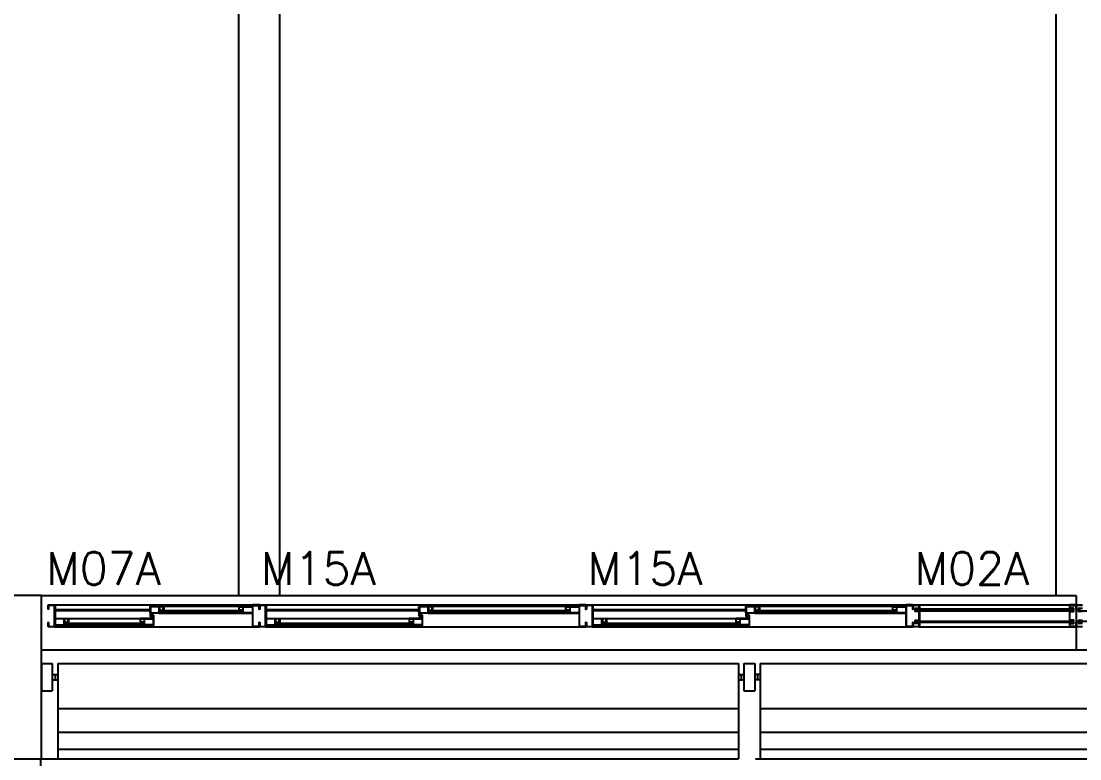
# Model space of a CAD drawing. Header units: millimetres. Extents: x 1887 to 2405, y 1100 to 1335.
# Drawn here: x 2223.91 to 2227.798, y 1181.798 to 1184.507 of the extents above; entities that cross this region are included whole.
import ezdxf

# ---------------------------------------------------------------- set-up
doc = ezdxf.new("R2010")
doc.units = ezdxf.units.MM
doc.linetypes.add('HIDDEN', pattern=[0.375, 0.25, -0.125])
for name, color, linetype in [('AR-ALV', 2, 'Continuous'), ('AR-BRISEPROJ', 1, 'HIDDEN'), ('AR-BRISES', 1, 'Continuous'), ('AR-ESQ', 1, 'Continuous'), ('AR-ESTC', 3, 'Continuous'), ('AR-PEITORIL', 1, 'Continuous'), ('AR-TALUDE', 1, 'Continuous'), ('AR-TXTESQ1-CONG', 1, 'Continuous'), ('BR-LINHAS', 1, 'Continuous'), ('BR-MONTANTE', 242, 'Continuous'), ('BR-PAINEL', 1, 'Continuous'), ('BR-SUPORTE', 1, 'Continuous'), ('DT-ESQ-BAGUETE-C', 2, 'Continuous'), ('DT-ESQ-BAGUETE-V', 1, 'Continuous'), ('DT-ESQ-CHAPA DOBRADA-V', 1, 'Continuous'), ('DT-ESQ-MARCO-V', 1, 'Continuous'), ('DT-ESQ-PERFIL CADEIRA-C', 2, 'Continuous'), ('DT-ESQ-PERFIL CADEIRA-V', 1, 'Continuous'), ('DT-ESQ-PERFIL U SIMPLES-C', 2, 'Continuous'), ('DT-ESQ-PERFIL U-C', 2, 'Continuous'), ('DT-ESQ-PERFIL U-V', 1, 'Continuous'), ('DT-ESQ-PROJ', 1, 'HIDDEN'), ('DT-ESQ-VIDRO-C', 2, 'Continuous'), ('DT-ESQ-VIDRO-V', 2, 'Continuous'), ('PG-PROJ', 1, 'HIDDEN')]:
    doc.layers.add(name, color=color, linetype=linetype)
doc.styles.add('S12', font='simplex.shx', dxfattribs={"width": 1.1, "height": 0.12})

# ---------------------------------------------------------------- blocks, each defined once
blk = doc.blocks.new('EF64-P')
at = {"layer": 'DT-ESQ-BAGUETE-C', "ltscale": 0.1}
for points in [[(0.4225, -0.055), (0.409, -0.055), (0.409, -0.0535), (0.422, -0.0535, 0.414214), (0.4225, -0.053), (0.4225, -0.042, 0.414214), (0.422, -0.0415), (0.409, -0.0415), (0.409, -0.04), (0.4225, -0.04, -0.414214), (0.424, -0.0415), (0.424, -0.0535, -0.414214)], [(0.7015, -0.055), (0.715, -0.055), (0.715, -0.0535), (0.702, -0.0535, -0.414214), (0.7015, -0.053), (0.7015, -0.042, -0.414214), (0.702, -0.0415), (0.715, -0.0415), (0.715, -0.04), (0.7015, -0.04, 0.414214), (0.7, -0.0415), (0.7, -0.0535, 0.414214)], [(1.41, -0.055), (1.3965, -0.055), (1.3965, -0.0535), (1.4095, -0.0535, 0.414214), (1.41, -0.053), (1.41, -0.042, 0.414214), (1.4095, -0.0415), (1.3965, -0.0415), (1.3965, -0.04), (1.41, -0.04, -0.414214), (1.4115, -0.0415), (1.4115, -0.0535, -0.414214)], [(1.9015, -0.055), (1.915, -0.055), (1.915, -0.0535), (1.902, -0.0535, -0.414214), (1.9015, -0.053), (1.9015, -0.042, -0.414214), (1.902, -0.0415), (1.915, -0.0415), (1.915, -0.04), (1.9015, -0.04, 0.414214), (1.9, -0.0415), (1.9, -0.0535, 0.414214)], [(2.61, -0.055), (2.5965, -0.055), (2.5965, -0.0535), (2.6095, -0.0535, 0.414214), (2.61, -0.053), (2.61, -0.042, 0.414214), (2.6095, -0.0415), (2.5965, -0.0415), (2.5965, -0.04), (2.61, -0.04, -0.414214), (2.6115, -0.0415), (2.6115, -0.0535, -0.414214)], [(3.1015, -0.055), (3.115, -0.055), (3.115, -0.0535), (3.102, -0.0535, -0.414214), (3.1015, -0.053), (3.1015, -0.042, -0.414214), (3.102, -0.0415), (3.115, -0.0415), (3.115, -0.04), (3.1015, -0.04, 0.414214), (3.1, -0.0415), (3.1, -0.0535, 0.414214)], [(0.0735, -0.1), (0.06, -0.1), (0.06, -0.0985), (0.073, -0.0985, 0.414214), (0.0735, -0.098), (0.0735, -0.087, 0.414214), (0.073, -0.0865), (0.06, -0.0865), (0.06, -0.085), (0.0735, -0.085, -0.414214), (0.075, -0.0865), (0.075, -0.0985, -0.414214)], [(0.339, -0.1), (0.3525, -0.1), (0.3525, -0.0985), (0.3395, -0.0985, -0.414214), (0.339, -0.098), (0.339, -0.087, -0.414214), (0.3395, -0.0865), (0.3525, -0.0865), (0.3525, -0.085), (0.339, -0.085, 0.414214), (0.3375, -0.0865), (0.3375, -0.0985, 0.414214)], [(0.8485, -0.1), (0.835, -0.1), (0.835, -0.0985), (0.848, -0.0985, 0.414214), (0.8485, -0.098), (0.8485, -0.087, 0.414214), (0.848, -0.0865), (0.835, -0.0865), (0.835, -0.085), (0.8485, -0.085, -0.414214), (0.85, -0.0865), (0.85, -0.0985, -0.414214)], [(1.3265, -0.1), (1.34, -0.1), (1.34, -0.0985), (1.327, -0.0985, -0.414214), (1.3265, -0.098), (1.3265, -0.087, -0.414214), (1.327, -0.0865), (1.34, -0.0865), (1.34, -0.085), (1.3265, -0.085, 0.414214), (1.325, -0.0865), (1.325, -0.0985, 0.414214)], [(2.0485, -0.1), (2.035, -0.1), (2.035, -0.0985), (2.048, -0.0985, 0.414214), (2.0485, -0.098), (2.0485, -0.087, 0.414214), (2.048, -0.0865), (2.035, -0.0865), (2.035, -0.085), (2.0485, -0.085, -0.414214), (2.05, -0.0865), (2.05, -0.0985, -0.414214)], [(2.5265, -0.1), (2.54, -0.1), (2.54, -0.0985), (2.527, -0.0985, -0.414214), (2.5265, -0.098), (2.5265, -0.087, -0.414214), (2.527, -0.0865), (2.54, -0.0865), (2.54, -0.085), (2.5265, -0.085, 0.414214), (2.525, -0.0865), (2.525, -0.0985, 0.414214)]]:
    blk.add_lwpolyline(points, format="xyb", close=True, dxfattribs=at)
at = {"layer": 'DT-ESQ-BAGUETE-V', "ltscale": 0.1}
for p, q in [((0.4225, -0.04), (0.7015, -0.04)), ((1.41, -0.04), (1.9015, -0.04)), ((2.61, -0.04), (3.1015, -0.04)), ((0.0735, -0.085), (0.339, -0.085)), ((0.8485, -0.085), (1.3265, -0.085)), ((2.0485, -0.085), (2.5265, -0.085))]:
    blk.add_line(p, q, dxfattribs=at)
at = {"layer": 'DT-ESQ-CHAPA DOBRADA-V', "ltscale": 0.1}
for p, q in [((0.025, -0.052), (0.374, -0.052)), ((0.025, -0.055), (0.374, -0.055)), ((0.8, -0.052), (1.3615, -0.052)), ((0.8, -0.055), (1.3615, -0.055)), ((2, -0.052), (2.5615, -0.052)), ((2, -0.055), (2.5615, -0.055))]:
    blk.add_line(p, q, dxfattribs=at)
at = {"layer": 'DT-ESQ-MARCO-V', "ltscale": 0.1}
for p, q in [((3.1985, -0.035), (3.7515, -0.035)), ((3.1985, -0.115), (3.7515, -0.115))]:
    blk.add_line(p, q, dxfattribs=at)
at = {"layer": 'DT-ESQ-PERFIL CADEIRA-C', "ltscale": 0.1}
for p, q in [((0.376, -0.0635), (0.4225, -0.0635)), ((0.75, -0.0635), (0.7015, -0.0635)), ((1.3635, -0.0635), (1.41, -0.0635)), ((1.95, -0.0635), (1.9015, -0.0635)), ((2.5635, -0.0635), (2.61, -0.0635)), ((3.15, -0.0635), (3.1015, -0.0635)), ((0.025, -0.1085), (0.0735, -0.1085)), ((0.3855, -0.1085), (0.339, -0.1085)), ((0.8, -0.1085), (0.8485, -0.1085)), ((1.373, -0.1085), (1.3265, -0.1085)), ((2, -0.1085), (2.0485, -0.1085)), ((2.573, -0.1085), (2.5265, -0.1085))]:
    blk.add_line(p, q, dxfattribs=at)
for points in [[(0.4225, -0.062, -1), (0.4225, -0.065), (0.376, -0.065, -0.414214), (0.374, -0.063), (0.374, -0.042, -0.414214), (0.376, -0.04), (0.4075, -0.04, -0.414214), (0.409, -0.0415), (0.409, -0.062)], [(0.409, -0.0635, -0.198913), (0.4079, -0.0631, -0.198913), (0.4075, -0.062), (0.4075, -0.042, 0.414214), (0.407, -0.0415), (0.376, -0.0415, 0.414214), (0.3755, -0.042), (0.3755, -0.063, 0.414214), (0.376, -0.0635)], [(0.7015, -0.065), (0.75, -0.065), (0.75, -0.0635), (0.715, -0.0635, 0.198912), (0.7161, -0.0631, 0.198913), (0.7165, -0.062), (0.7165, -0.042, -0.414214), (0.717, -0.0415), (0.75, -0.0415), (0.75, -0.04), (0.7165, -0.04, 0.414214), (0.715, -0.0415), (0.715, -0.0535), (0.715, -0.055), (0.715, -0.062), (0.7015, -0.062, 1)], [(1.41, -0.062, -1), (1.41, -0.065), (1.3635, -0.065, -0.414214), (1.3615, -0.063), (1.3615, -0.042, -0.414214), (1.3635, -0.04), (1.395, -0.04, -0.414214), (1.3965, -0.0415), (1.3965, -0.062)], [(1.3965, -0.0635, -0.198913), (1.3954, -0.0631, -0.198913), (1.395, -0.062), (1.395, -0.042, 0.414214), (1.3945, -0.0415), (1.3635, -0.0415, 0.414214), (1.363, -0.042), (1.363, -0.063, 0.414214), (1.3635, -0.0635)], [(1.9015, -0.065), (1.95, -0.065), (1.95, -0.0635), (1.915, -0.0635, 0.198912), (1.9161, -0.0631, 0.198913), (1.9165, -0.062), (1.9165, -0.042, -0.414214), (1.917, -0.0415), (1.95, -0.0415), (1.95, -0.04), (1.9165, -0.04, 0.414214), (1.915, -0.0415), (1.915, -0.0535), (1.915, -0.055), (1.915, -0.062), (1.9015, -0.062, 1)], [(2.61, -0.062, -1), (2.61, -0.065), (2.5635, -0.065, -0.414214), (2.5615, -0.063), (2.5615, -0.042, -0.414214), (2.5635, -0.04), (2.595, -0.04, -0.414214), (2.5965, -0.0415), (2.5965, -0.062)], [(2.5965, -0.0635, -0.198913), (2.5954, -0.0631, -0.198913), (2.595, -0.062), (2.595, -0.042, 0.414214), (2.5945, -0.0415), (2.5635, -0.0415, 0.414214), (2.563, -0.042), (2.563, -0.063, 0.414214), (2.5635, -0.0635)], [(3.1015, -0.065), (3.15, -0.065), (3.15, -0.0635), (3.115, -0.0635, 0.198912), (3.1161, -0.0631, 0.198913), (3.1165, -0.062), (3.1165, -0.042, -0.414214), (3.117, -0.0415), (3.15, -0.0415), (3.15, -0.04), (3.1165, -0.04, 0.414214), (3.115, -0.0415), (3.115, -0.0535), (3.115, -0.055), (3.115, -0.062), (3.1015, -0.062, 1)], [(0.0735, -0.11), (0.025, -0.11), (0.025, -0.1085), (0.06, -0.1085, -0.198912), (0.0589, -0.1081, -0.198913), (0.0585, -0.107), (0.0585, -0.087, 0.414214), (0.058, -0.0865), (0.025, -0.0865), (0.025, -0.085), (0.0585, -0.085, -0.414214), (0.06, -0.0865), (0.06, -0.0985), (0.06, -0.1), (0.06, -0.107), (0.0735, -0.107, -1)], [(0.339, -0.107, 1), (0.339, -0.11), (0.3855, -0.11, 0.414214), (0.3875, -0.108), (0.3875, -0.087, 0.414214), (0.3855, -0.085), (0.354, -0.085, 0.414214), (0.3525, -0.0865), (0.3525, -0.107)], [(0.3525, -0.1085, 0.198913), (0.3536, -0.1081, 0.198913), (0.354, -0.107), (0.354, -0.087, -0.414214), (0.3545, -0.0865), (0.3855, -0.0865, -0.414214), (0.386, -0.087), (0.386, -0.108, -0.414214), (0.3855, -0.1085)], [(0.8485, -0.11), (0.8, -0.11), (0.8, -0.1085), (0.835, -0.1085, -0.198912), (0.8339, -0.1081, -0.198913), (0.8335, -0.107), (0.8335, -0.087, 0.414214), (0.833, -0.0865), (0.8, -0.0865), (0.8, -0.085), (0.8335, -0.085, -0.414214), (0.835, -0.0865), (0.835, -0.0985), (0.835, -0.1), (0.835, -0.107), (0.8485, -0.107, -1)], [(1.3265, -0.107, 1), (1.3265, -0.11), (1.373, -0.11, 0.414214), (1.375, -0.108), (1.375, -0.087, 0.414214), (1.373, -0.085), (1.3415, -0.085, 0.414214), (1.34, -0.0865), (1.34, -0.107)], [(1.34, -0.1085, 0.198913), (1.3411, -0.1081, 0.198913), (1.3415, -0.107), (1.3415, -0.087, -0.414214), (1.342, -0.0865), (1.373, -0.0865, -0.414214), (1.3735, -0.087), (1.3735, -0.108, -0.414214), (1.373, -0.1085)], [(2.0485, -0.11), (2, -0.11), (2, -0.1085), (2.035, -0.1085, -0.198912), (2.0339, -0.1081, -0.198913), (2.0335, -0.107), (2.0335, -0.087, 0.414214), (2.033, -0.0865), (2, -0.0865), (2, -0.085), (2.0335, -0.085, -0.414214), (2.035, -0.0865), (2.035, -0.0985), (2.035, -0.1), (2.035, -0.107), (2.0485, -0.107, -1)], [(2.5265, -0.107, 1), (2.5265, -0.11), (2.573, -0.11, 0.414214), (2.575, -0.108), (2.575, -0.087, 0.414214), (2.573, -0.085), (2.5415, -0.085, 0.414214), (2.54, -0.0865), (2.54, -0.107)], [(2.54, -0.1085, 0.198913), (2.5411, -0.1081, 0.198913), (2.5415, -0.107), (2.5415, -0.087, -0.414214), (2.542, -0.0865), (2.573, -0.0865, -0.414214), (2.5735, -0.087), (2.5735, -0.108, -0.414214), (2.573, -0.1085)]]:
    blk.add_lwpolyline(points, format="xyb", close=True, dxfattribs=at)
at = {"layer": 'DT-ESQ-PERFIL CADEIRA-V', "ltscale": 0.1}
for p, q in [((0.4075, -0.065), (0.7015, -0.065)), ((1.395, -0.065), (1.9015, -0.065)), ((2.595, -0.065), (3.1015, -0.065)), ((0.0735, -0.11), (0.339, -0.11)), ((0.8485, -0.11), (1.3265, -0.11)), ((2.0485, -0.11), (2.5265, -0.11))]:
    blk.add_line(p, q, dxfattribs=at)
at = {"layer": 'DT-ESQ-PERFIL U SIMPLES-C', "ltscale": 0.1}
for points in [[(0.376, -0.077), (0.384, -0.077), (0.384, -0.0755), (0.376, -0.0755, -0.414214), (0.3755, -0.075), (0.3755, -0.067, -0.414214), (0.376, -0.0665), (0.384, -0.0665), (0.384, -0.065), (0.376, -0.065, 0.414214), (0.374, -0.067), (0.374, -0.075, 0.414214)], [(0.3855, -0.073), (0.3775, -0.073), (0.3775, -0.0745), (0.3855, -0.0745, -0.414214), (0.386, -0.075), (0.386, -0.083, -0.414214), (0.3855, -0.0835), (0.3775, -0.0835), (0.3775, -0.085), (0.3855, -0.085, 0.414214), (0.3875, -0.083), (0.3875, -0.075, 0.414214)], [(1.3635, -0.077), (1.3715, -0.077), (1.3715, -0.0755), (1.3635, -0.0755, -0.414214), (1.363, -0.075), (1.363, -0.067, -0.414214), (1.3635, -0.0665), (1.3715, -0.0665), (1.3715, -0.065), (1.3635, -0.065, 0.414214), (1.3615, -0.067), (1.3615, -0.075, 0.414214)], [(1.373, -0.073), (1.365, -0.073), (1.365, -0.0745), (1.373, -0.0745, -0.414214), (1.3735, -0.075), (1.3735, -0.083, -0.414214), (1.373, -0.0835), (1.365, -0.0835), (1.365, -0.085), (1.373, -0.085, 0.414214), (1.375, -0.083), (1.375, -0.075, 0.414214)], [(2.5635, -0.077), (2.5715, -0.077), (2.5715, -0.0755), (2.5635, -0.0755, -0.414214), (2.563, -0.075), (2.563, -0.067, -0.414214), (2.5635, -0.0665), (2.5715, -0.0665), (2.5715, -0.065), (2.5635, -0.065, 0.414214), (2.5615, -0.067), (2.5615, -0.075, 0.414214)], [(2.573, -0.073), (2.565, -0.073), (2.565, -0.0745), (2.573, -0.0745, -0.414214), (2.5735, -0.075), (2.5735, -0.083, -0.414214), (2.573, -0.0835), (2.565, -0.0835), (2.565, -0.085), (2.573, -0.085, 0.414214), (2.575, -0.083), (2.575, -0.075, 0.414214)]]:
    blk.add_lwpolyline(points, format="xyb", close=True, dxfattribs=at)
at = {"layer": 'DT-ESQ-PERFIL U-C', "ltscale": 0.1}
for points in [[(0, -0.0365, -0.414214), (0.0015, -0.035), (0.0235, -0.035, -0.414214), (0.025, -0.0365), (0.025, -0.1135, -0.414214), (0.0235, -0.115), (0.0015, -0.115, -0.414214), (0, -0.1135), (0, -0.1), (0.0015, -0.1), (0.0015, -0.113, 0.414214), (0.002, -0.1135), (0.023, -0.1135, 0.414214), (0.0235, -0.113), (0.0235, -0.037, 0.414214), (0.023, -0.0365), (0.002, -0.0365, 0.414214), (0.0015, -0.037), (0.0015, -0.05), (0, -0.05)], [(0.775, -0.0365, 0.414214), (0.7735, -0.035), (0.7515, -0.035, 0.414214), (0.75, -0.0365), (0.75, -0.1135, 0.414214), (0.7515, -0.115), (0.7735, -0.115, 0.414214), (0.775, -0.1135), (0.775, -0.1), (0.7735, -0.1), (0.7735, -0.113, -0.414214), (0.773, -0.1135), (0.752, -0.1135, -0.414214), (0.7515, -0.113), (0.7515, -0.037, -0.414214), (0.752, -0.0365), (0.773, -0.0365, -0.414214), (0.7735, -0.037), (0.7735, -0.05), (0.775, -0.05)], [(0.775, -0.0365, -0.414214), (0.7765, -0.035), (0.7985, -0.035, -0.414214), (0.8, -0.0365), (0.8, -0.1135, -0.414214), (0.7985, -0.115), (0.7765, -0.115, -0.414214), (0.775, -0.1135), (0.775, -0.1), (0.7765, -0.1), (0.7765, -0.113, 0.414214), (0.777, -0.1135), (0.798, -0.1135, 0.414214), (0.7985, -0.113), (0.7985, -0.037, 0.414214), (0.798, -0.0365), (0.777, -0.0365, 0.414214), (0.7765, -0.037), (0.7765, -0.05), (0.775, -0.05)], [(1.975, -0.0365, 0.414214), (1.9735, -0.035), (1.9515, -0.035, 0.414214), (1.95, -0.0365), (1.95, -0.1135, 0.414214), (1.9515, -0.115), (1.9735, -0.115, 0.414214), (1.975, -0.1135), (1.975, -0.1), (1.9735, -0.1), (1.9735, -0.113, -0.414214), (1.973, -0.1135), (1.952, -0.1135, -0.414214), (1.9515, -0.113), (1.9515, -0.037, -0.414214), (1.952, -0.0365), (1.973, -0.0365, -0.414214), (1.9735, -0.037), (1.9735, -0.05), (1.975, -0.05)], [(1.975, -0.0365, -0.414214), (1.9765, -0.035), (1.9985, -0.035, -0.414214), (2, -0.0365), (2, -0.1135, -0.414214), (1.9985, -0.115), (1.9765, -0.115, -0.414214), (1.975, -0.1135), (1.975, -0.1), (1.9765, -0.1), (1.9765, -0.113, 0.414214), (1.977, -0.1135), (1.998, -0.1135, 0.414214), (1.9985, -0.113), (1.9985, -0.037, 0.414214), (1.998, -0.0365), (1.977, -0.0365, 0.414214), (1.9765, -0.037), (1.9765, -0.05), (1.975, -0.05)], [(3.175, -0.0365, 0.414214), (3.1735, -0.035), (3.1515, -0.035, 0.414214), (3.15, -0.0365), (3.15, -0.1135, 0.414214), (3.1515, -0.115), (3.1735, -0.115, 0.414214), (3.175, -0.1135), (3.175, -0.1), (3.1735, -0.1), (3.1735, -0.113, -0.414214), (3.173, -0.1135), (3.152, -0.1135, -0.414214), (3.1515, -0.113), (3.1515, -0.037, -0.414214), (3.152, -0.0365), (3.173, -0.0365, -0.414214), (3.1735, -0.037), (3.1735, -0.05), (3.175, -0.05)], [(3.2, -0.1035), (3.2, -0.1135, -0.414214), (3.1985, -0.115), (3.1765, -0.115, -0.414214), (3.175, -0.1135), (3.175, -0.1), (3.1765, -0.1), (3.1765, -0.113, 0.414214), (3.177, -0.1135), (3.198, -0.1135, 0.414214), (3.1985, -0.113), (3.1985, -0.1035), (3.1855, -0.1035, -0.414214), (3.184, -0.102), (3.184, -0.092, -0.414214), (3.1855, -0.0905), (3.1985, -0.0905), (3.1985, -0.0595), (3.1855, -0.0595, -0.414214), (3.184, -0.058), (3.184, -0.048, -0.414214), (3.1855, -0.0465), (3.1985, -0.0465), (3.1985, -0.037, 0.414214), (3.198, -0.0365), (3.177, -0.0365, 0.414214), (3.1765, -0.037), (3.1765, -0.05), (3.175, -0.05), (3.175, -0.0365, -0.414214), (3.1765, -0.035), (3.1985, -0.035, -0.414214), (3.2, -0.0365), (3.2, -0.0465, -0.414214), (3.1985, -0.048), (3.1855, -0.048), (3.1855, -0.058), (3.1985, -0.058), (3.1985, -0.058, -0.414214), (3.2, -0.0595), (3.2, -0.0905, -0.414214), (3.1985, -0.092), (3.1985, -0.092), (3.1855, -0.092), (3.1855, -0.102), (3.1985, -0.102, -0.414214)], [(3.75, -0.1035), (3.75, -0.1135, 0.414214), (3.7515, -0.115), (3.7735, -0.115, 0.414214), (3.775, -0.1135), (3.775, -0.1), (3.7735, -0.1), (3.7735, -0.113, -0.414214), (3.773, -0.1135), (3.752, -0.1135, -0.414214), (3.7515, -0.113), (3.7515, -0.1035), (3.7645, -0.1035, 0.414214), (3.766, -0.102), (3.766, -0.092, 0.414214), (3.7645, -0.0905), (3.7515, -0.0905), (3.7515, -0.0595), (3.7645, -0.0595, 0.414214), (3.766, -0.058), (3.766, -0.048, 0.414214), (3.7645, -0.0465), (3.7515, -0.0465), (3.7515, -0.037, -0.414214), (3.752, -0.0365), (3.773, -0.0365, -0.414214), (3.7735, -0.037), (3.7735, -0.05), (3.775, -0.05), (3.775, -0.0365, 0.414214), (3.7735, -0.035), (3.7515, -0.035, 0.414214), (3.75, -0.0365), (3.75, -0.0465, 0.414214), (3.7515, -0.048), (3.7645, -0.048), (3.7645, -0.058), (3.7515, -0.058), (3.7515, -0.058, 0.414214), (3.75, -0.0595), (3.75, -0.0905, 0.414214), (3.7515, -0.092), (3.7515, -0.092), (3.7645, -0.092), (3.7645, -0.102), (3.7515, -0.102, 0.414214)]]:
    blk.add_lwpolyline(points, format="xyb", close=True, dxfattribs=at)
at = {"layer": 'DT-ESQ-PERFIL U-V', "ltscale": 0.1}
for p, q in [((0.0235, -0.035), (0.7515, -0.035)), ((0.7985, -0.035), (1.9515, -0.035)), ((1.9985, -0.035), (3.1515, -0.035)), ((0.0235, -0.115), (0.7515, -0.115)), ((0.7985, -0.115), (1.9515, -0.115)), ((1.9985, -0.115), (3.1515, -0.115))]:
    blk.add_line(p, q, dxfattribs=at)
at = {"layer": 'DT-ESQ-PROJ', "ltscale": 0.1}
for points in [[(3.7985, -0.115), (3.7765, -0.115, -0.414214), (3.775, -0.1135), (3.775, -0.1), (3.7765, -0.1), (3.7765, -0.113, 0.414214), (3.777, -0.1135), (3.798, -0.1135, 0.414214)], [(3.7985, -0.1035), (3.7855, -0.1035, -0.414214), (3.784, -0.102), (3.784, -0.092, -0.414214), (3.7855, -0.0905), (3.7985, -0.0905)], [(3.7985, -0.0595), (3.7855, -0.0595, -0.414214), (3.784, -0.058), (3.784, -0.048, -0.414214), (3.7855, -0.0465), (3.7985, -0.0465)], [(3.798, -0.0365), (3.777, -0.0365, 0.414214), (3.7765, -0.037), (3.7765, -0.05), (3.775, -0.05), (3.775, -0.0365, -0.414214), (3.7765, -0.035), (3.7985, -0.035, -0.414214)], [(3.7985, -0.092), (3.7855, -0.092), (3.7855, -0.102), (3.7985, -0.102, -0.414214)]]:
    blk.add_lwpolyline(points, format="xyb", dxfattribs=at)
blk.add_lwpolyline([(3.7985, -0.048), (3.7855, -0.048), (3.7855, -0.058), (3.7985, -0.058)], dxfattribs=at)
for points in [[(4.3625, -0.056), (4.3625, -0.05), (3.7875, -0.05), (3.7875, -0.056)], [(4.3625, -0.094), (4.3625, -0.1), (3.7875, -0.1), (3.7875, -0.094)]]:
    blk.add_lwpolyline(points, close=True, dxfattribs=at)
at = {"layer": 'DT-ESQ-VIDRO-C', "ltscale": 0.1}
for points in [[(0.7125, -0.06), (0.7125, -0.057), (0.4115, -0.057), (0.4115, -0.06)], [(1.9125, -0.06), (1.9125, -0.057), (1.399, -0.057), (1.399, -0.06)], [(3.1125, -0.06), (3.1125, -0.057), (2.599, -0.057), (2.599, -0.06)], [(3.7625, -0.056), (3.7625, -0.05), (3.1875, -0.05), (3.1875, -0.056)], [(0.063, -0.105), (0.063, -0.102), (0.3495, -0.102), (0.3495, -0.105)], [(0.838, -0.105), (0.838, -0.102), (1.337, -0.102), (1.337, -0.105)], [(2.038, -0.105), (2.038, -0.102), (2.537, -0.102), (2.537, -0.105)]]:
    blk.add_lwpolyline(points, close=True, dxfattribs=at)
at = {"layer": 'DT-ESQ-VIDRO-V', "ltscale": 0.1}
blk.add_lwpolyline([(3.7625, -0.094), (3.7625, -0.1), (3.1875, -0.1), (3.1875, -0.094)], close=True, dxfattribs=at)
blk = doc.blocks.new('BR-MODULO2')
at = {"layer": 'BR-LINHAS'}
for p, q in [((0.06, -0.2648), (2.56, -0.2648)), ((2.64, -0.2648), (5.14, -0.2648)), ((0.06, -0.3524), (2.56, -0.3524)), ((2.64, -0.3524), (5.14, -0.3524)), ((0.06, -0.4147), (2.56, -0.4147)), ((2.64, -0.4147), (5.14, -0.4147))]:
    blk.add_line(p, q, dxfattribs=at)
at = {"layer": 'BR-MONTANTE'}
for p, q in [((0, -0.1), (0, -0.2)), ((0, -0.1), (0.04, -0.1)), ((0.04, -0.1), (0.04, -0.2)), ((2.5797, -0.1), (2.6197, -0.1)), ((2.5797, -0.1), (2.5797, -0.2)), ((2.6197, -0.1), (2.6197, -0.2)), ((0, -0.2), (0.04, -0.2)), ((2.5797, -0.2), (2.6197, -0.2))]:
    blk.add_line(p, q, dxfattribs=at)
at = {"layer": 'BR-PAINEL'}
for p, q in [((0.06, -0.1), (2.56, -0.1)), ((0.06, -0.1), (0.06, -0.45)), ((2.56, -0.1), (2.56, -0.45)), ((2.64, -0.1), (2.64, -0.45)), ((2.64, -0.1), (5.14, -0.1)), ((0.06, -0.45), (2.56, -0.45)), ((2.64, -0.45), (5.14, -0.45))]:
    blk.add_line(p, q, dxfattribs=at)
at = {"layer": 'BR-SUPORTE'}
for p, q in [((0.04, -0.14), (0.06, -0.14)), ((0.05, -0.14), (0.05, -0.16)), ((2.5597, -0.14), (2.5797, -0.14)), ((2.5697, -0.14), (2.5697, -0.16)), ((2.6397, -0.14), (2.6197, -0.14)), ((2.6297, -0.14), (2.6297, -0.16)), ((0.04, -0.16), (0.06, -0.16)), ((2.5597, -0.16), (2.5797, -0.16)), ((2.6397, -0.16), (2.6197, -0.16))]:
    blk.add_line(p, q, dxfattribs=at)
blk = doc.blocks.new('PG-MODULO2-PJ-B')
at = {"layer": 'PG-PROJ'}
for q in [(5.4, 0), (0.2, -3)]:
    blk.add_line((0.2, 0), q, dxfattribs=at)

msp = doc.modelspace()

# ---------------------------------------------------------------- linework, layer by layer
at = {"layer": 'AR-ALV'}
for p, q in [((2224.7097, 1182.3985), (2224.7097, 1187.0485)), ((2224.8597, 1182.3985), (2224.8597, 1187.0485)), ((2227.7097, 1187.0485), (2227.7097, 1182.3985)), ((2224.7097, 1182.3985), (2224.8597, 1182.3985)), ((2227.7097, 1182.3985), (2227.7847, 1182.3985)), ((2227.7847, 1182.3985), (2227.7847, 1182.1985)), ((2227.7847, 1182.1985), (2229.1847, 1182.1985))]:
    msp.add_line(p, q, dxfattribs=at)
at = {"layer": 'AR-ESTC'}
msp.add_lwpolyline([(2223.7847, 1181.7985), (2223.9847, 1181.7985), (2223.9847, 1182.3985), (2223.7847, 1182.3985)], close=True, dxfattribs=at)
at = {"layer": 'AR-PEITORIL'}
for p, q in [((2223.9847, 1182.3985), (2227.7097, 1182.3985)), ((2223.9847, 1182.1985), (2227.7847, 1182.1985))]:
    msp.add_line(p, q, dxfattribs=at)
at = {"layer": 'AR-TALUDE'}
msp.add_open_spline([(2209.6023, 1181.907), (2210.1055, 1175.4093), (2212.7919, 1160.4134), (2230.1765, 1147.2677), (2241.402, 1149.9808), (2249.6832, 1155.6803), (2256.8602, 1168.1826), (2261.8663, 1179.1126), (2266.4303, 1187.8269), (2268.4755, 1193.7303)], degree=3, knots=[0.874603, 0.874603, 0.874603, 0.874603, 13.033613, 24.300817, 33.994288, 45.623477, 57.311406, 66.544355, 85.146679, 85.146679, 85.146679, 85.146679], dxfattribs=at)

# ---------------------------------------------------------------- block references
at = {"layer": 'AR-BRISEPROJ'}
msp.add_blockref('PG-MODULO2-PJ-B', (2223.7817, 1181.7985), dxfattribs=at)
at = {"layer": 'AR-BRISES'}
msp.add_blockref('BR-MODULO2', (2223.9847, 1182.2485), dxfattribs=at)
at = {"layer": 'AR-ESQ'}
msp.add_blockref('EF64-P', (2224.0097, 1182.3985), dxfattribs=at)

# ---------------------------------------------------------------- texts
at = {"layer": 'AR-TXTESQ1-CONG', "style": 'S12'}
for s, p in [('M07A', (2224.0022, 1182.4376)), ('M15A', (2224.7909, 1182.4376)), ('M15A', (2225.9909, 1182.4376)), ('M02A', (2227.1909, 1182.4376))]:
    msp.add_text(s, height=0.12, dxfattribs=at).set_placement(p)

doc.saveas('drawing.dxf')
